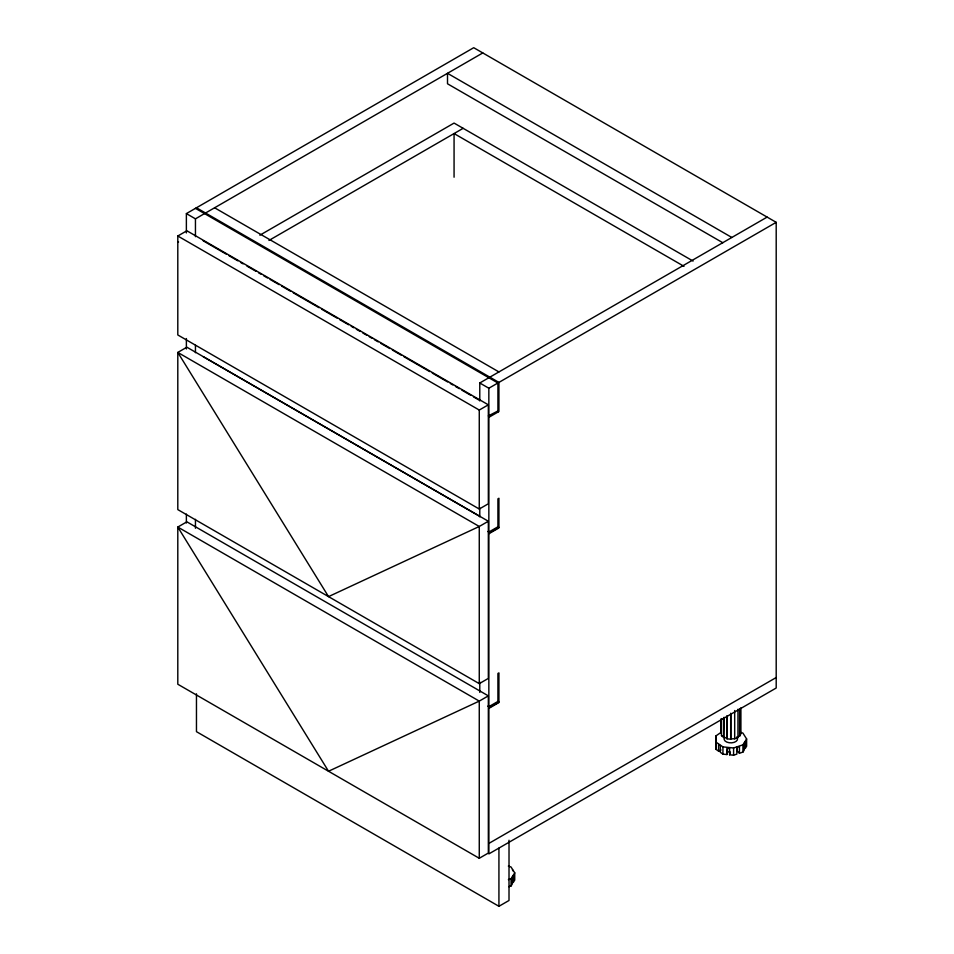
<?xml version="1.0" encoding="UTF-8"?>
<svg xmlns="http://www.w3.org/2000/svg" width="954" height="954" viewBox="0 0 954 954"><rect width="100%" height="100%" fill="white"/><g stroke="black" fill="none" stroke-linecap="round" stroke-linejoin="round"><path stroke-width="1.43" d="M720.997 749.987L718.589 751.156L718.589 744.466L720.33 745.658L720.33 752.336L722.941 754.137L726.936 754.542L727.747 747.853M740.232 732.219L742.916 733.101L746.624 738.968L746.624 746.207L745.241 748.413L745.241 741.735L744.323 743.19L744.323 749.88L742.939 752.074L739.433 753.255L739.433 746.565L736.834 747.435L736.834 754.125L733.59 755.21L729.595 754.805L730.406 752.122L727.747 751.859M737.955 709.251L737.955 737.525L737.394 737.311L740.137 735.641L740.912 733.411L740.912 707.796M508.887 886.683L511.058 885.956L511.058 878.717L514.731 872.85L511.022 866.983L508.339 866.101M511.058 885.956L512.429 883.762L512.429 877.072L513.347 875.617L513.347 882.295L514.731 880.089L514.731 872.85M742.939 752.074L742.939 744.835L746.624 738.968M721.498 718.565L721.498 735.641L723.692 737.525L724.062 717.277M726.96 716.025L726.96 738.79L727.33 715.703M718.589 751.156L715.977 749.355L715.965 735.88L720.58 732.684M186.376 232.931L186.376 213.601L473.721 47.7L776.198 222.33L776.198 688.013L488.842 853.913L488.842 388.23L776.198 222.33M186.376 213.601L195.451 218.836L482.796 52.935M177.802 236.008L186.877 230.773L488.341 404.818L488.341 503.772L479.266 509.019L177.802 334.961L177.802 236.008L479.266 410.053L488.341 404.818M259.87 235.197L454.068 123.078L693.081 261.074M268.945 240.432L463.131 128.325M479.779 400.835L479.779 382.983L767.123 217.095M497.916 410.971L488.341 415.92M488.842 417.327L498.93 411.508L498.93 382.411L196.464 207.781M488.341 521.242L479.266 526.477L328.534 596.62L177.802 352.431L186.877 347.196L488.341 521.242L488.341 678.401L479.266 683.648L177.802 509.603L177.802 352.431L479.266 526.477L479.266 683.648M497.916 526.811L488.842 532.046L487.84 531.473M488.842 533.167L498.93 527.347M488.842 533.751L498.93 527.932L498.93 498.25L497.916 498.823L497.916 527.932M488.341 695.871L479.266 701.107L328.534 771.249L177.802 527.061L186.877 521.826L488.341 695.871L488.341 853.043L479.266 858.278L177.802 684.233L177.802 527.061L479.266 701.107L479.266 858.278M497.916 701.44L488.842 706.687L487.84 706.103M488.842 707.796L498.93 701.977M488.842 708.381L498.93 702.561L498.93 672.88L497.916 673.452L497.916 702.561M488.842 843.431L776.198 677.531M196.464 693.832L196.464 731.67L498.93 906.3L509.007 900.481L509.019 840.247M730.692 713.234L730.692 738.861L734.687 738.79L737.955 737.525M715.965 735.88L715.977 742.117L722.941 746.887L733.59 747.972L742.939 744.835M508.375 879.612L511.058 878.717M721.391 733.34L720.735 733.411L720.735 719.185M721.498 735.641L722.166 735.57M740.256 733.483L740.912 733.411M726.96 738.79L730.824 739.231L730.824 713.616M724.062 737.203L727.33 738.468M731.825 237.463L447.509 73.315L447.509 83.785L722.822 242.745M684.006 266.321L454.068 133.56L454.068 177.217M214.602 207.781L498.93 371.929M195.451 208.354L497.916 382.983L497.916 412.092M479.779 382.983L488.842 388.23M203.178 240.802L226.337 254.181M228.912 255.66L237.928 260.871M240.503 262.35L243.079 263.841M246.931 266.071L255.946 271.27M258.522 272.761L261.098 274.239M263.674 275.73L267.525 277.96M270.101 279.439L279.117 284.65M281.692 286.128L290.696 291.34M293.272 292.818L319.018 307.677M321.593 309.168L337.036 318.087M339.612 319.566L348.615 324.777M351.191 326.256L353.767 327.747M356.343 329.237L360.207 331.467M362.77 332.946L366.634 335.176M369.21 336.667L371.786 338.145M374.362 339.636L378.225 341.866M380.789 343.357L389.804 348.556M392.38 350.035L401.384 355.246M403.959 356.724L429.705 371.595M432.281 373.074L447.724 381.994M450.3 383.484L452.876 384.963M455.452 386.453L459.303 388.683M461.879 390.162L470.894 395.373M473.47 396.852L479.898 400.573M203.178 356.641L479.898 516.412M739.433 753.255L737.072 750.905L737.072 746.887M512.417 869.75L513.335 871.205M715.965 743.118L715.965 745.456M715.977 747.018L715.977 749.355M740.137 708.595L740.137 735.641M739.588 708.643L739.588 735.427M734.687 710.515L734.687 738.79M733.59 747.972L733.59 755.21M729.595 754.805L729.595 748.115L726.936 747.853L726.936 754.542M723.692 717.611L723.692 737.525M722.941 746.887L722.941 754.137M498.93 848.094L498.93 906.3M479.779 507.945L479.779 516.877M479.779 681.991L479.779 692.413M479.266 410.053L479.266 509.019M195.451 218.836L195.451 236.687M195.451 345.288L195.451 352.718M195.451 519.334L195.451 528.254M186.376 338.551L186.376 348.973M186.376 514.099L186.376 523.019M178.47 241.708L178.47 242.304M736.643 737.037A6.726 3.888 0 0 1 731.694 742.832A6.726 3.888 0 0 1 724.324 737.979"/></g></svg>
